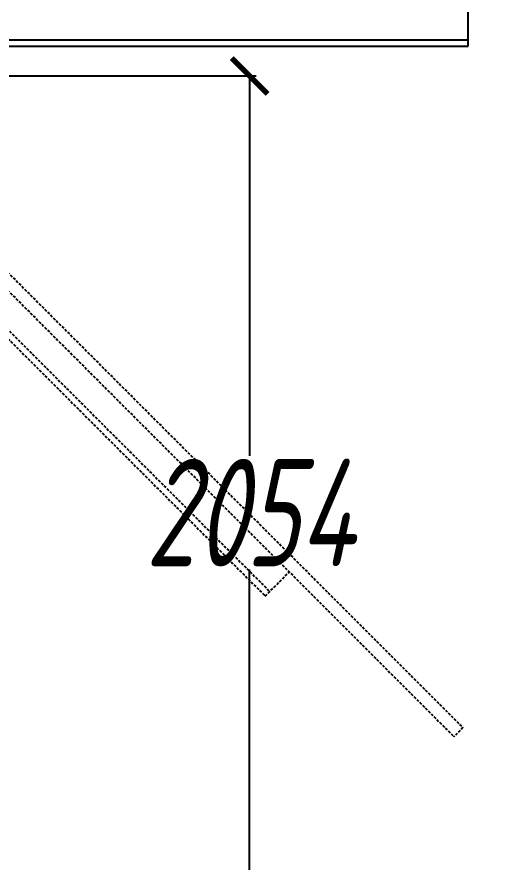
# Model space of a CAD drawing. Header units: millimetres. Extents: x -962 to 79815, y -55582 to 115780.
# Drawn here: x 16442 to 19005, y 76275 to 80813 of the extents above; entities that cross this region are included whole.
import ezdxf

# ---------------------------------------------------------------- set-up
doc = ezdxf.new("R2010")
doc.units = ezdxf.units.MM
doc.linetypes.add('HIDDEN', pattern=[9.525, 6.35, -3.175])
doc.layers.add('01-Dimension', color=4, linetype='Continuous')
doc.layers.add('02-Rotation', color=6, linetype='HIDDEN')
doc.styles.add('GreenexSolar', font='gbeitc.shx', dxfattribs={"width": 0.8, "height": 576.977143})
doc.dimstyles.new('GreenexSolar', dxfattribs={"dimtxt": 3, "dimasz": 1, "dimexe": 0.18, "dimexo": 0.0625, "dimgap": 0.09, "dimtad": 1, "dimtih": 1, "dimtoh": 1, "dimdec": 0, "dimzin": 0, "dimdsep": 46, "dimtxsty": 'GreenexSolar', "dimblk": 'ARCHTICK', "dimcen": 0.09, "dimclrd": 4, "dimclre": 4, "dimclrt": 3, "dimadec": 0, "dimazin": 0, "dimtfac": 1, "dimtdec": 4, "dimtofl": 0, "dimtmove": 0, "dimatfit": 3, "dimfxl": 1, "dimtolj": 1, "dimtzin": 0, "dimarcsym": 0})

# ---------------------------------------------------------------- blocks, each defined once
blk = doc.blocks.new('*U167')
for p, q in [((1800, 70), (1800, 150)), ((-1800, 85), (1800, 85)), ((-1800, 70), (1800, 70))]:
    blk.add_line(p, q)
blk = doc.blocks.new('*U169')
for p, q in [((-1554.2, 1766.4), (1766.4, -1554.2)), ((-1212.7, 1332.9), (1332.9, -1212.7)), ((-1223.3, 1322.3), (1322.3, -1223.3)), ((176.8, 77.8), (1787.6, -1533)), ((1322.3, -1223.3), (1378.9, -1166.7)), ((1787.6, -1533), (1766.4, -1554.2))]:
    blk.add_line(p, q)
blk = doc.blocks.new('_ArchTick')
at = {"color": 0, "linetype": 'ByBlock', "const_width": 0.15}
blk.add_lwpolyline([(-0.5, -0.5), (0.5, 0.5)], dxfattribs=at)
blk = doc.blocks.new('*D392')
at = {"layer": '01-Dimension', "color": 4, "lineweight": -2, "transparency": 16777216}
for p, q in [((14763, 80496.1), (16058.5, 80496.1)), ((16043.3, 80496.1), (16043.3, 79602.9)), ((16043.3, 78441.8), (16043.3, 79335)), ((14763, 78441.8), (16058.5, 78441.8))]:
    blk.add_line(p, q, dxfattribs=at)
at = {"layer": 'Defpoints', "color": 0, "transparency": 16777216}
for p in [(14757.8, 80496.1), (16043.3, 80496.1), (14757.8, 78441.8)]:
    blk.add_point(p, dxfattribs=at)
at = {"layer": '01-Dimension', "color": 4, "lineweight": -2, "transparency": 16777216, "xscale": 84.25863755328854, "yscale": 84.25863755328854, "zscale": 84.25863755328854}
for p, rotation in [((16043.3, 80496.1), 90), ((16043.3, 78441.8), 270)]:
    blk.add_blockref('_ArchTick', p, dxfattribs=dict(at, rotation=rotation))
at = {"layer": '01-Dimension', "color": 3, "transparency": 16777216, "insert": (16043.3, 79469), "char_height": 252.78, "attachment_point": 5, "style": 'GreenexSolar'}
blk.add_mtext('\\A1;2054', dxfattribs=at)
blk = doc.blocks.new('*D394')
at = {"layer": '01-Dimension', "color": 4, "lineweight": -2, "transparency": 16777216}
for start, end in [(24.1284, 45), (0, 20.8905)]:
    blk.add_arc((12491.4, 78441.8), 5133, start, end, dxfattribs=at)
at = {"layer": 'Defpoints', "color": 0, "transparency": 16777216}
for p in [(16121, 82071.4), (17449.5, 79770.4), (12491.4, 78441.8), (12491.4, 78441.8), (17624.4, 78441.8)]:
    blk.add_point(p, dxfattribs=at)
at = {"layer": '01-Dimension', "color": 4, "lineweight": -2, "transparency": 16777216, "xscale": 84.25863755328854, "yscale": 84.25863755328854, "zscale": 84.25863755328854}
for p, rotation in [((16121, 82071.4), 134.9999999999998), ((17624.4, 78441.8), 270)]:
    blk.add_blockref('_ArchTick', p, dxfattribs=dict(at, rotation=rotation))
at = {"layer": '01-Dimension', "color": 3, "transparency": 16777216, "insert": (17233.6, 80406.1), "char_height": 252.78, "attachment_point": 5, "style": 'GreenexSolar'}
blk.add_mtext('\\A1;45°', dxfattribs=at)
blk = doc.blocks.new('00-Greenex-侧视总图-Far', base_point=(14757.8, 80496.1))
blk.add_blockref('*U167', (14757.8, 80496.1))
at = {"layer": '02-Rotation'}
blk.add_blockref('*U169', (14757.8, 80496.1), dxfattribs=at)
at = {"layer": '01-Dimension'}
dim = blk.add_angular_dim_2l(base=(17449.5, 79770.4), line1=((12491.4, 78441.8), (17624.4, 78441.8)), line2=((12491.4, 78441.8), (16121, 82071.4)), dimstyle='GreenexSolar', override={"dimscale": 84.258638}, dxfattribs=at)
dim.commit()
dim.dimension.update_dxf_attribs({"geometry": '*D394', "text_midpoint": (17233.6, 80406.1)})
dim = blk.add_aligned_dim(p1=(14757.8, 78441.8), p2=(14757.8, 80496.1), distance=-1285.5, dimstyle='GreenexSolar', override={"dimscale": 84.258638}, dxfattribs=at)
dim.commit()
dim.dimension.update_dxf_attribs({"geometry": '*D392', "text_midpoint": (16043.3, 79469)})

msp = doc.modelspace()

# ---------------------------------------------------------------- block references
at = {"xscale": 2.282563780645988, "yscale": 2.282563780645988, "zscale": 2.282563780645988}
msp.add_blockref('00-Greenex-侧视总图-Far', (14757.8, 80496.1), dxfattribs=at)

doc.saveas('drawing.dxf')
